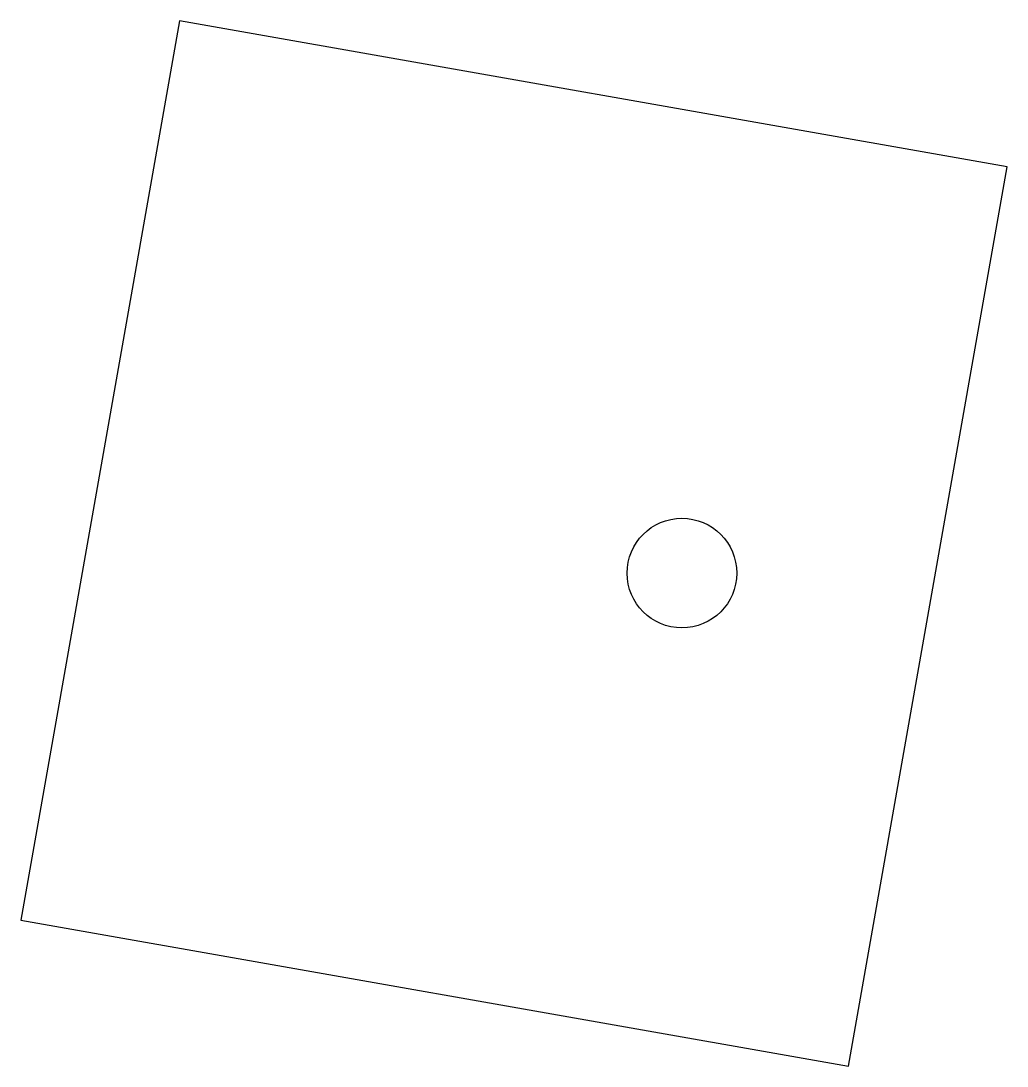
# Model space of a CAD drawing. Header units: millimetres. Extents: x -124 to 37, y -250 to -78.
import ezdxf

# ---------------------------------------------------------------- set-up
doc = ezdxf.new("R2010")
doc.units = ezdxf.units.MM

msp = doc.modelspace()

# ---------------------------------------------------------------- linework, layer by layer
at = {"color": 7, "linetype": 'Continuous', "lineweight": 25}
for p, q in [((-98.43, -78.12), (-124.47, -225.84)), ((37.48, -102.08), (-98.43, -78.12)), ((11.43, -249.8), (37.48, -102.08)), ((-124.47, -225.84), (11.43, -249.8))]:
    msp.add_line(p, q, dxfattribs=at)
msp.add_circle((-15.92, -168.82), 9, dxfattribs=at)

doc.saveas('drawing.dxf')
